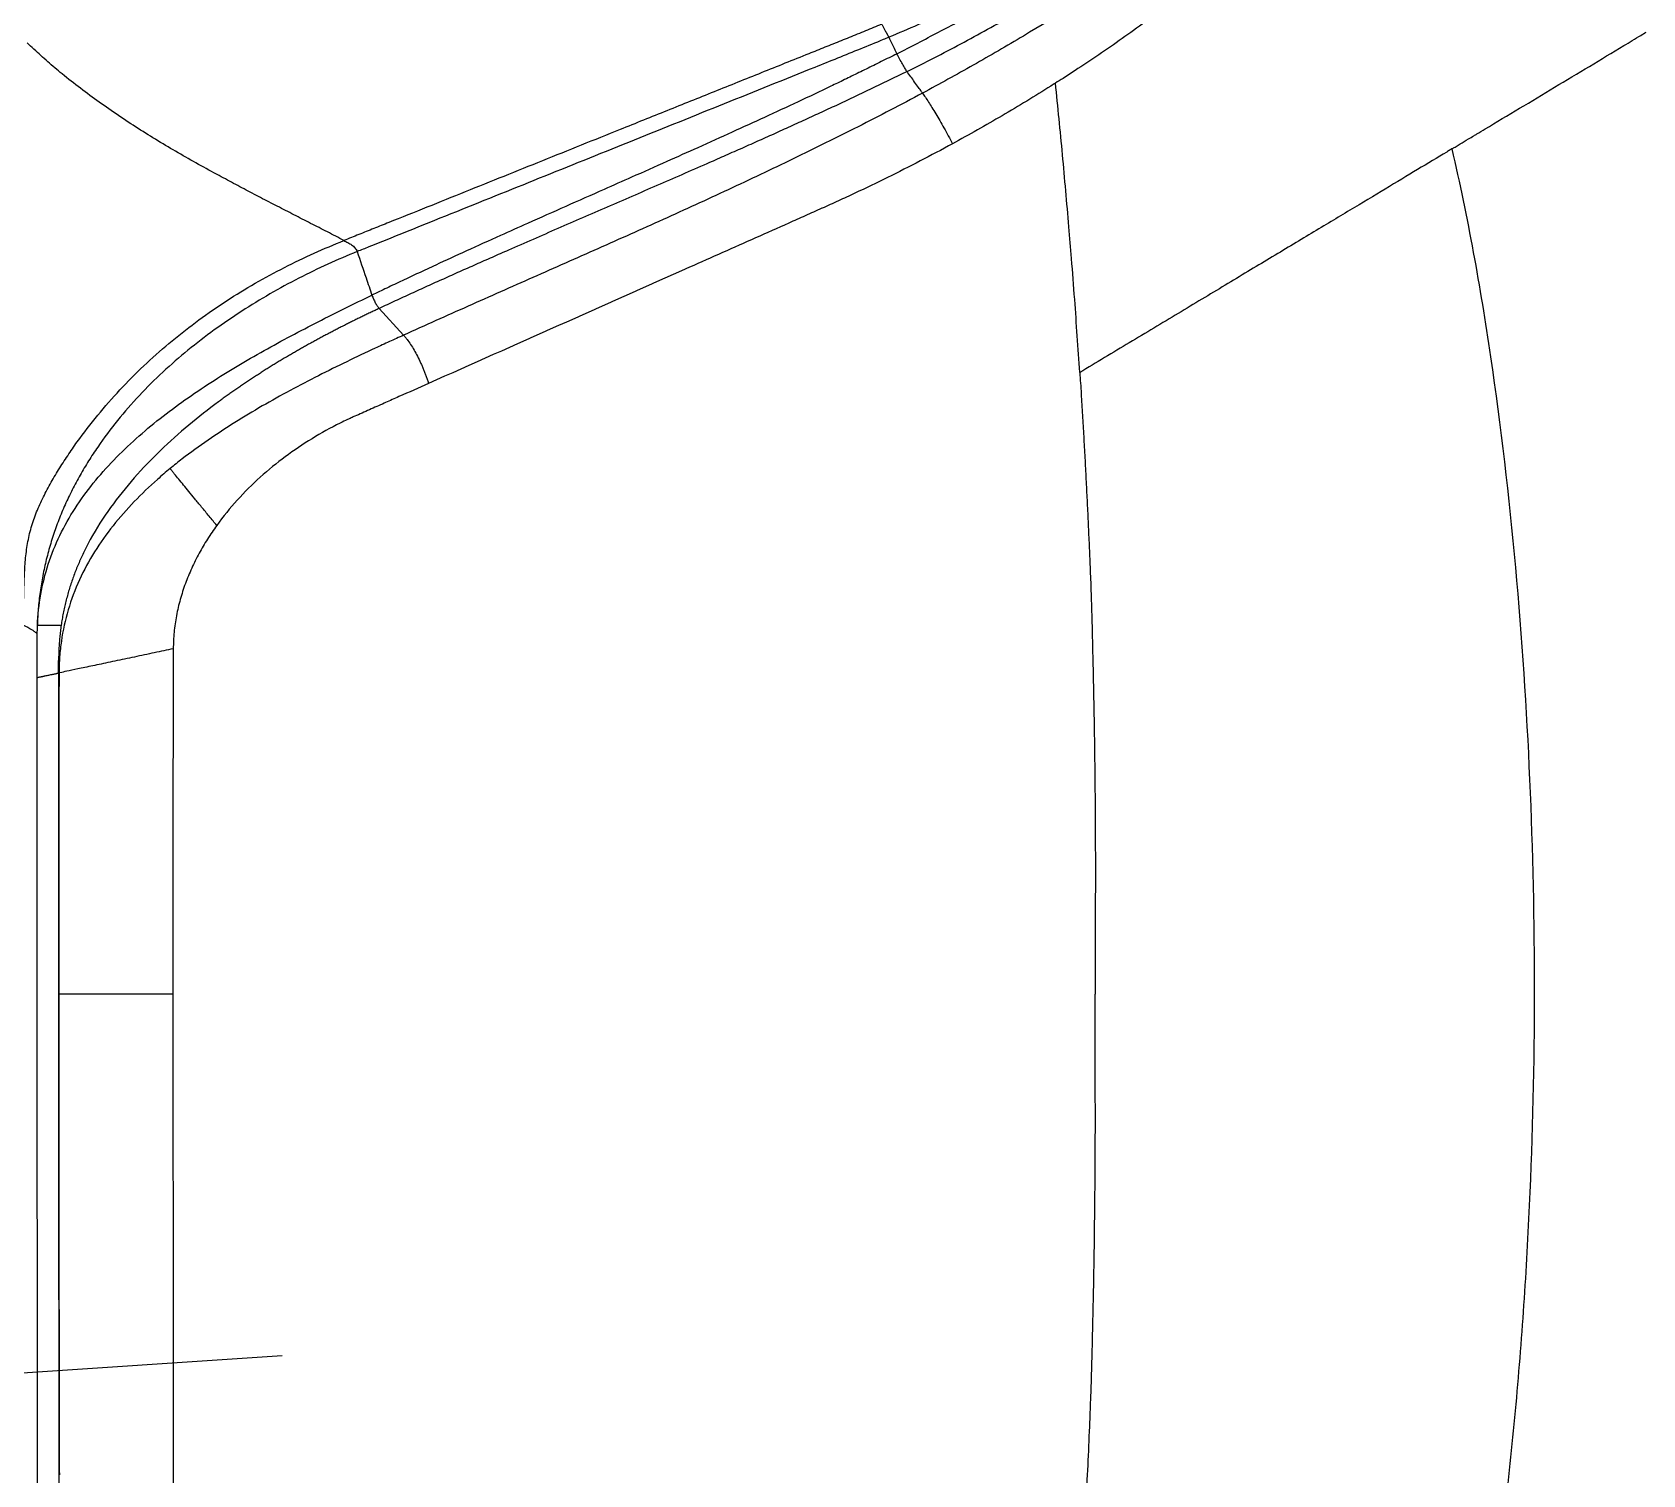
# Model space of a CAD drawing. Header units: inches. Extents: x 0 to 84, y -22 to 124.
# Drawn here: x 58.11 to 73.2, y 38.11 to 51.63 of the extents above; entities that cross this region are included whole.
import ezdxf

# ---------------------------------------------------------------- set-up
doc = ezdxf.new("R2010")
doc.units = ezdxf.units.IN
doc.header["$MEASUREMENT"] = 0
doc.layers.add('1', color=4, linetype='Continuous')
doc.layers.add('DIM', color=3, linetype='Continuous')
doc.styles.get("Standard").update_dxf_attribs({"font": 'simplex.shx'})
doc.dimstyles.get("Standard").update_dxf_attribs({"dimtxt": 0.18, "dimasz": 0.18, "dimexe": 0.18, "dimexo": 0.0625, "dimgap": 0.09, "dimtad": 0, "dimtih": 1, "dimtoh": 1, "dimdec": 4, "dimzin": 0, "dimdsep": 46, "dimtxsty": 'Standard', "dimcen": 0.09, "dimadec": 0, "dimazin": 0, "dimtfac": 1, "dimtdec": 4, "dimtofl": 0, "dimtmove": 0, "dimatfit": 3, "dimfxl": 0, "dimtolj": 1, "dimtzin": 0, "dimarcsym": 0})

# ---------------------------------------------------------------- blocks, each defined once
blk = doc.blocks.new('2020 RELAY')
at = {"layer": '1', "color": 3, "linetype": 'Continuous', "lineweight": 25}
for p, q in [((61.357, 48.544), (61.586, 48.293)), ((58.353, 45.127), (58.353, 45.244))]:
    blk.add_line(p, q, dxfattribs=at)
at = {"layer": '1', "color": 3, "linetype": 'Continuous', "lineweight": 25, "flags": 128}
blk.add_lwpolyline([(58.153, 45.085), (58.153, 45.291), (58.153, 45.497)], dxfattribs=at)
at = {"layer": '1', "color": 3, "linetype": 'Continuous', "lineweight": 25}
for points, knots in [([(66.305, 50.765), (66.475, 50.848), (66.643, 50.935), (66.977, 51.113), (67.143, 51.205), (67.636, 51.489), (67.959, 51.688), (68.589, 52.103), (68.897, 52.319), (69.491, 52.761), (69.778, 52.988), (70.047, 53.216)], [0, 0, 0, 0, 0.125, 0.125, 0.25, 0.25, 0.5, 0.5, 0.75, 0.75, 1, 1, 1, 1]), ([(70.009, 52.909), (69.75, 52.697), (69.476, 52.486), (68.908, 52.073), (68.614, 51.87), (68.014, 51.475), (67.707, 51.283), (67.24, 51.004), (67.083, 50.913), (66.768, 50.735), (66.609, 50.647), (66.45, 50.562)], [0, 0, 0, 0, 0.25, 0.25, 0.5, 0.5, 0.75, 0.75, 0.875, 0.875, 1, 1, 1, 1]), ([(70.119, 52.534), (69.999, 52.423), (69.753, 52.201), (69.365, 51.87), (68.96, 51.544), (68.539, 51.226), (68.176, 50.97), (67.917, 50.797), (67.781, 50.709), (67.719, 50.67), (67.696, 50.655)], [0, 0, 0, 0, 0.125, 0.25, 0.375, 0.5, 0.625, 0.6875, 0.71875, 0.7384451, 0.7384451, 0.7384451, 0.7384451]), ([(67.222, 51.572), (67.199, 51.562), (67.154, 51.54), (67.064, 51.498), (66.951, 51.446), (66.816, 51.384), (66.635, 51.302), (66.408, 51.201), (66.225, 51.124), (66.134, 51.085)], [0, 0, 0, 0, 0.0625, 0.125, 0.25, 0.375, 0.5, 0.75, 1, 1, 1, 1]), ([(66.21, 50.931), (66.275, 50.964), (66.405, 51.031), (66.664, 51.166), (66.948, 51.319), (67.167, 51.441), (67.257, 51.493)], [0.8303915, 0.8303915, 0.8303915, 0.8303915, 0.8616415, 0.8928915, 0.9553915, 1, 1, 1, 1]), ([(66.067, 51.207), (66.041, 51.197), (65.991, 51.176), (65.915, 51.145), (65.839, 51.114), (65.763, 51.083), (65.687, 51.052), (65.611, 51.022), (65.535, 50.991), (65.459, 50.961), (65.26, 50.881), (64.939, 50.752), (64.496, 50.574), (64.055, 50.397), (63.517, 50.181), (62.886, 49.927), (62.163, 49.636), (61.638, 49.425), (61.307, 49.293), (61.167, 49.236), (61.074, 49.199), (61.027, 49.18)], [0, 0, 0, 0, 0.014811, 0.029622, 0.044434, 0.059245, 0.074056, 0.088868, 0.103679, 0.11849, 0.133301, 0.22009, 0.306879, 0.393667, 0.480455, 0.625099, 0.769742, 0.914386, 0.942924, 0.971462, 1, 1, 1, 1]), ([(66.067, 51.207), (66.069, 51.203), (66.074, 51.195), (66.081, 51.182), (66.088, 51.17), (66.094, 51.159), (66.101, 51.146), (66.109, 51.132), (66.116, 51.119), (66.122, 51.109), (66.126, 51.101), (66.13, 51.093), (66.132, 51.088), (66.134, 51.085)], [0, 0, 0, 0, 0.113693, 0.220601, 0.320673, 0.413838, 0.500082, 0.627934, 0.750001, 0.809349, 0.870863, 0.934415, 1, 1, 1, 1]), ([(61.027, 49.18), (61.001, 49.194), (60.95, 49.221), (60.872, 49.261), (60.794, 49.301), (60.715, 49.341), (60.637, 49.381), (60.559, 49.422), (60.481, 49.462), (60.403, 49.502), (60.324, 49.542), (60.246, 49.583), (60.168, 49.623), (60.091, 49.664), (60.013, 49.705), (59.935, 49.747), (59.754, 49.844), (59.472, 50), (59.096, 50.228), (58.731, 50.473), (58.475, 50.668), (58.318, 50.798), (58.251, 50.856), (58.186, 50.914), (58.122, 50.973), (58.08, 51.013), (58.059, 51.033)], [0, 0, 0, 0, 0.025001, 0.050003, 0.075004, 0.100006, 0.125007, 0.150008, 0.17501, 0.200011, 0.225013, 0.250014, 0.275015, 0.300017, 0.325018, 0.350019, 0.37502, 0.50002, 0.62503, 0.750008, 0.874991, 0.899993, 0.924995, 0.949997, 0.974999, 1, 1, 1, 1]), ([(66.134, 51.085), (66.116, 51.078), (66.027, 51.041), (65.867, 50.975), (65.654, 50.889), (65.228, 50.718), (64.59, 50.461), (63.747, 50.121), (62.909, 49.784), (62.08, 49.45), (61.496, 49.215), (61.188, 49.091), (61.151, 49.077)], [0.1482714, 0.1482714, 0.1482714, 0.1482714, 0.15625, 0.1875, 0.21875, 0.25, 0.375, 0.5, 0.625, 0.75, 0.875, 0.8918272, 0.8918272, 0.8918272, 0.8918272]), ([(66.134, 51.085), (66.142, 51.068), (66.16, 51.033), (66.185, 50.982), (66.202, 50.948), (66.21, 50.931)], [0, 0, 0, 0, 0.338449, 0.671768, 1, 1, 1, 1]), ([(71.618, 50.163), (71.627, 50.168), (71.662, 50.189), (71.802, 50.274), (72.046, 50.419), (72.374, 50.617), (72.701, 50.813), (72.97, 50.975), (73.146, 51.081), (73.216, 51.123), (73.232, 51.133)], [0.0207473, 0.0207473, 0.0207473, 0.0207473, 0.0234375, 0.03125, 0.0625, 0.09375, 0.125, 0.15625, 0.171875, 0.1767283, 0.1767283, 0.1767283, 0.1767283]), ([(66.21, 50.931), (66.186, 50.919), (66.137, 50.894), (66.064, 50.858), (65.993, 50.822), (65.923, 50.787), (65.854, 50.754), (65.786, 50.721), (65.72, 50.688), (65.655, 50.657), (65.51, 50.587), (65.281, 50.479), (64.973, 50.336), (64.66, 50.193), (64.354, 50.055), (64.04, 49.914), (63.747, 49.784), (63.431, 49.644), (63.106, 49.5), (62.782, 49.356), (62.471, 49.217), (62.184, 49.087), (61.929, 48.97), (61.729, 48.877), (61.576, 48.805), (61.431, 48.736), (61.336, 48.691), (61.29, 48.668)], [0, 0, 0, 0, 0.014977, 0.029676, 0.0441, 0.058251, 0.072129, 0.085737, 0.099077, 0.11215, 0.124957, 0.186657, 0.249993, 0.310402, 0.375034, 0.433568, 0.499937, 0.551868, 0.624839, 0.697667, 0.749853, 0.815444, 0.874927, 0.908244, 0.940196, 0.970781, 1, 1, 1, 1]), ([(66.305, 50.765), (66.28, 50.752), (66.228, 50.726), (66.15, 50.688), (66.072, 50.651), (65.994, 50.613), (65.916, 50.576), (65.838, 50.539), (65.76, 50.502), (65.682, 50.465), (65.603, 50.429), (65.525, 50.393), (65.447, 50.357), (65.369, 50.321), (65.29, 50.285), (65.212, 50.249), (65.133, 50.214), (65.055, 50.178), (64.977, 50.143), (64.898, 50.108), (64.82, 50.073), (64.742, 50.038), (64.664, 50.004), (64.585, 49.969), (64.507, 49.934), (64.299, 49.843), (63.96, 49.695), (63.494, 49.493), (63.03, 49.292), (62.671, 49.135), (62.416, 49.023), (62.263, 48.955), (62.111, 48.888), (61.959, 48.82), (61.808, 48.751), (61.657, 48.683), (61.507, 48.614), (61.407, 48.567), (61.357, 48.544)], [0, 0, 0, 0, 0.015635, 0.031269, 0.046903, 0.062536, 0.078169, 0.093802, 0.109435, 0.125068, 0.140701, 0.156334, 0.171967, 0.1876, 0.203233, 0.218865, 0.234498, 0.25013, 0.265762, 0.281393, 0.297022, 0.312651, 0.328278, 0.343903, 0.359526, 0.375146, 0.468818, 0.562463, 0.656149, 0.749901, 0.781161, 0.812424, 0.843687, 0.874949, 0.906209, 0.93747, 0.968732, 1, 1, 1, 1]), ([(66.45, 50.562), (66.447, 50.566), (66.444, 50.571), (66.431, 50.589), (66.422, 50.602), (66.4, 50.632), (66.376, 50.666), (66.352, 50.7), (66.329, 50.732), (66.317, 50.749), (66.305, 50.765)], [0, 0, 0, 0, 0.0625, 0.0625, 0.25, 0.25, 0.5, 0.75, 0.75, 1, 1, 1, 1]), ([(67.696, 50.655), (67.682, 50.646), (67.592, 50.59), (67.427, 50.487), (67.12, 50.304), (66.887, 50.172), (66.73, 50.087)], [0.7384451, 0.7384451, 0.7384451, 0.7384451, 0.75, 0.8125, 0.875, 1, 1, 1, 1]), ([(67.847, 49.011), (67.839, 49.111), (67.821, 49.323), (67.793, 49.647), (67.763, 49.985), (67.73, 50.321), (67.707, 50.544), (67.696, 50.655)], [0, 0, 0, 0, 0.1094283, 0.2344283, 0.3594283, 0.4844283, 0.6094283, 0.6094283, 0.6094283, 0.6094283]), ([(71.413, 50.04), (71.416, 50.042), (71.423, 50.045), (71.435, 50.053), (71.458, 50.066), (71.502, 50.093), (71.557, 50.127), (71.601, 50.152), (71.618, 50.163)], [0, 0, 0, 0, 0.00097656, 0.00195312, 0.00390625, 0.0078125, 0.015625, 0.02074731, 0.02074731, 0.02074731, 0.02074731]), ([(66.73, 50.087), (66.53, 49.977), (66.226, 49.82), (65.868, 49.647), (65.687, 49.564), (65.585, 49.517), (65.534, 49.494), (65.509, 49.483)], [0, 0, 0, 0, 0.125, 0.1875, 0.21875, 0.234375, 0.2494789, 0.2494789, 0.2494789, 0.2494789]), ([(71.413, 50.04), (71.412, 50.039), (71.406, 50.036), (71.39, 50.026), (71.288, 49.965), (71.094, 49.848), (70.792, 49.666), (70.461, 49.467), (70.099, 49.25), (69.708, 49.015), (69.29, 48.764), (68.848, 48.498), (68.466, 48.269), (68.156, 48.083), (68.001, 47.99), (67.924, 47.943)], [0.4252266, 0.4252266, 0.4252266, 0.4252266, 0.4257812, 0.4296875, 0.4375, 0.5, 0.5625, 0.625, 0.6875, 0.75, 0.8125, 0.875, 0.9375, 0.96875, 1, 1, 1, 1]), ([(71.36, 34.239), (71.446, 34.559), (71.593, 35.203), (71.764, 36.179), (71.9, 37.162), (72.006, 38.149), (72.087, 39.141), (72.163, 40.467), (72.201, 42.131), (72.158, 44.129), (72.026, 46.12), (71.836, 47.766), (71.622, 49.071), (71.489, 49.718), (71.413, 50.04)], [0.0000002, 0.0000002, 0.0000002, 0.0000002, 0.0625, 0.125, 0.1875, 0.25, 0.3125, 0.375, 0.5, 0.625, 0.75, 0.875, 0.9375, 0.9999998, 0.9999998, 0.9999998, 0.9999998]), ([(65.509, 49.483), (65.508, 49.483), (65.481, 49.471), (65.428, 49.447), (65.325, 49.401), (65.144, 49.32), (64.782, 49.159), (64.06, 48.838), (63.035, 48.382), (62.223, 48.02), (61.82, 47.841)], [0.2494789, 0.2494789, 0.2494789, 0.2494789, 0.25, 0.265625, 0.28125, 0.3125, 0.375, 0.5, 0.75, 1, 1, 1, 1]), ([(58.023, 45.575), (58.023, 45.601), (58.023, 45.654), (58.024, 45.733), (58.025, 45.812), (58.028, 45.918), (58.032, 46.05), (58.042, 46.207), (58.063, 46.361), (58.099, 46.511), (58.152, 46.655), (58.218, 46.795), (58.292, 46.932), (58.373, 47.066), (58.459, 47.197), (58.58, 47.368), (58.742, 47.575), (58.952, 47.811), (59.177, 48.034), (59.495, 48.313), (59.921, 48.626), (60.376, 48.886), (60.748, 49.064), (60.934, 49.143), (61.027, 49.18)], [0, 0, 0, 0, 0.015625, 0.03125, 0.046875, 0.0625, 0.09375, 0.125, 0.15625, 0.1875, 0.21875, 0.25, 0.28125, 0.3125, 0.34375, 0.375, 0.4375, 0.5, 0.5625, 0.625, 0.75, 0.875, 0.9375, 1, 1, 1, 1]), ([(61.151, 49.077), (61.06, 49.04), (60.877, 48.961), (60.512, 48.785), (60.064, 48.528), (59.642, 48.223), (59.328, 47.95), (59.107, 47.731), (58.902, 47.496), (58.747, 47.289), (58.633, 47.116), (58.554, 46.982), (58.48, 46.845), (58.413, 46.705), (58.353, 46.562), (58.301, 46.416), (58.256, 46.267), (58.219, 46.116), (58.19, 45.963), (58.172, 45.834), (58.162, 45.731), (58.157, 45.653), (58.155, 45.601), (58.155, 45.575), (58.155, 45.575)], [0, 0, 0, 0, 0.0625, 0.125, 0.25, 0.375, 0.4375, 0.5, 0.5625, 0.625, 0.65625, 0.6875, 0.71875, 0.75, 0.78125, 0.8125, 0.84375, 0.875, 0.90625, 0.9375, 0.953125, 0.96875, 0.984375, 0.9843814, 0.9843814, 0.9843814, 0.9843814]), ([(61.027, 49.18), (61.04, 49.174), (61.064, 49.161), (61.094, 49.144), (61.116, 49.127), (61.131, 49.112), (61.143, 49.096), (61.149, 49.083), (61.151, 49.077)], [0, 0, 0, 0, 0.25, 0.5, 0.625, 0.75, 0.875, 1, 1, 1, 1]), ([(61.151, 49.077), (61.179, 48.995), (61.225, 48.858), (61.272, 48.722), (61.29, 48.668)], [0.2239607, 0.2239607, 0.2239607, 0.2239607, 0.6442717, 0.920311, 0.920311, 0.920311, 0.920311]), ([(67.924, 47.943), (67.909, 48.172), (67.884, 48.529), (67.857, 48.884), (67.847, 49.011)], [0.6094283, 0.6094283, 0.6094283, 0.6094283, 0.8594283, 1, 1, 1, 1]), ([(58.155, 45.575), (58.158, 45.672), (58.179, 45.866), (58.25, 46.149), (58.359, 46.42), (58.503, 46.673), (58.674, 46.908), (58.868, 47.126), (59.078, 47.328), (59.302, 47.514), (59.536, 47.688), (59.859, 47.906), (60.277, 48.153), (60.787, 48.423), (61.124, 48.588), (61.29, 48.668)], [0, 0, 0, 0, 0.0625, 0.125, 0.1875, 0.25, 0.3125, 0.375, 0.4375, 0.5, 0.5625, 0.625, 0.75, 0.875, 1, 1, 1, 1]), ([(61.29, 48.668), (61.292, 48.662), (61.297, 48.65), (61.306, 48.626), (61.321, 48.597), (61.336, 48.572), (61.348, 48.555), (61.354, 48.547), (61.357, 48.544)], [0, 0, 0, 0, 0.125, 0.25, 0.5, 0.75, 0.875, 1, 1, 1, 1]), ([(61.357, 48.544), (61.345, 48.538), (61.319, 48.526), (61.281, 48.508), (61.243, 48.49), (61.204, 48.471), (61.166, 48.453), (61.128, 48.434), (61.089, 48.415), (61.051, 48.395), (61.012, 48.376), (60.974, 48.356), (60.936, 48.336), (60.897, 48.316), (60.859, 48.296), (60.82, 48.276), (60.782, 48.255), (60.744, 48.234), (60.706, 48.213), (60.668, 48.192), (60.629, 48.17), (60.591, 48.149), (60.553, 48.127), (60.516, 48.105), (60.478, 48.083), (60.44, 48.06), (60.402, 48.037), (60.365, 48.014), (60.327, 47.991), (60.29, 47.968), (60.253, 47.944), (60.216, 47.92), (60.179, 47.896), (60.142, 47.872), (60.105, 47.848), (60.068, 47.823), (60.032, 47.798), (59.996, 47.773), (59.959, 47.747), (59.923, 47.721), (59.887, 47.695), (59.768, 47.608), (59.57, 47.453), (59.305, 47.216), (59.058, 46.96), (58.835, 46.682), (58.697, 46.466), (58.623, 46.328), (58.598, 46.278), (58.573, 46.226), (58.55, 46.174), (58.527, 46.122), (58.506, 46.069), (58.487, 46.016), (58.468, 45.962), (58.451, 45.908), (58.435, 45.853), (58.421, 45.798), (58.407, 45.743), (58.396, 45.687), (58.385, 45.631), (58.38, 45.594), (58.377, 45.575)], [0, 0, 0, 0, 0.0100593, 0.0201239, 0.0301934, 0.0402671, 0.0503448, 0.0604258, 0.0705097, 0.0805959, 0.090684, 0.1007736, 0.1108643, 0.1209554, 0.1310466, 0.1411374, 0.1512275, 0.161317, 0.171406, 0.1814943, 0.1915819, 0.2016689, 0.2117552, 0.2218408, 0.2319256, 0.2420097, 0.2520929, 0.2621753, 0.2722568, 0.2823374, 0.2924171, 0.3024961, 0.3125745, 0.3226522, 0.3327295, 0.3428064, 0.352883, 0.3629595, 0.373036, 0.3831126, 0.3931896, 0.4032672, 0.483894, 0.5645573, 0.6452287, 0.7258331, 0.8063847, 0.8192811, 0.8321789, 0.8450788, 0.8579818, 0.8708891, 0.8838022, 0.8967195, 0.9096389, 0.9225587, 0.935477, 0.9483926, 0.9613041, 0.9742101, 0.9871091, 1, 1, 1, 1]), ([(61.586, 48.293), (61.542, 48.273), (61.453, 48.233), (61.276, 48.151), (60.965, 48.004), (60.521, 47.78), (60.088, 47.532), (59.753, 47.312), (59.551, 47.166), (59.435, 47.074), (59.398, 47.043)], [0, 0, 0, 0, 0.03125, 0.0625, 0.125, 0.25, 0.375, 0.4375, 0.5, 0.5299996, 0.5299996, 0.5299996, 0.5299996]), ([(61.586, 48.293), (61.587, 48.292), (61.59, 48.289), (61.596, 48.283), (61.605, 48.271), (61.624, 48.247), (61.652, 48.208), (61.685, 48.155), (61.716, 48.097), (61.741, 48.046), (61.76, 48.004), (61.774, 47.971), (61.787, 47.939), (61.799, 47.906), (61.81, 47.873), (61.817, 47.852), (61.82, 47.841)], [0, 0, 0, 0, 0.015625, 0.03125, 0.0625, 0.125, 0.25, 0.375, 0.5, 0.625, 0.6875, 0.75, 0.8125, 0.875, 0.9375, 1, 1, 1, 1]), ([(67.924, 47.943), (67.926, 47.91), (67.931, 47.844), (67.937, 47.744), (67.943, 47.644), (67.949, 47.544), (67.955, 47.444), (67.961, 47.344), (67.966, 47.244), (67.972, 47.145), (67.977, 47.045), (67.982, 46.945), (67.987, 46.845), (67.992, 46.746), (67.997, 46.646), (68.002, 46.546), (68.006, 46.447), (68.011, 46.347), (68.015, 46.247), (68.021, 46.104), (68.028, 45.933), (68.034, 45.754), (68.038, 45.605), (68.041, 45.467), (68.046, 45.266), (68.052, 45.008), (68.057, 44.73), (68.061, 44.487), (68.064, 44.278), (68.066, 44.069), (68.068, 43.86), (68.069, 43.651), (68.07, 43.441), (68.07, 43.301), (68.07, 43.232)], [0, 0, 0, 0, 0.0214456, 0.0428734, 0.0642834, 0.085676, 0.1070512, 0.1284092, 0.1497502, 0.1710744, 0.192382, 0.213673, 0.2349476, 0.256206, 0.2774484, 0.2986749, 0.3198856, 0.3410807, 0.3622603, 0.3834246, 0.4323569, 0.471144, 0.497521, 0.5267822, 0.5589265, 0.6250689, 0.6908171, 0.734946, 0.779084, 0.8232339, 0.8673989, 0.9115813, 0.9557817, 1, 1, 1, 1]), ([(61.82, 47.841), (61.728, 47.8), (61.593, 47.74), (61.459, 47.68), (61.417, 47.661)], [0, 0, 0, 0, 0.125, 0.1820446, 0.1820446, 0.1820446, 0.1820446]), ([(61.417, 47.661), (61.413, 47.659), (61.362, 47.637), (61.266, 47.594), (61.17, 47.551), (61.119, 47.529), (61.114, 47.527)], [0.1820446, 0.1820446, 0.1820446, 0.1820446, 0.1875, 0.25, 0.3125, 0.3189139, 0.3189139, 0.3189139, 0.3189139]), ([(61.114, 47.527), (61.108, 47.524), (61.09, 47.515), (61.049, 47.497), (60.924, 47.437), (60.726, 47.327), (60.475, 47.158), (60.24, 46.966), (60.024, 46.752), (59.895, 46.593), (59.835, 46.511)], [0.3189139, 0.3189139, 0.3189139, 0.3189139, 0.328125, 0.34375, 0.375, 0.5, 0.625, 0.75, 0.875, 1, 1, 1, 1]), ([(59.398, 47.043), (59.358, 47.01), (59.242, 46.911), (59.059, 46.737), (58.86, 46.511), (58.685, 46.267), (58.542, 46.003), (58.436, 45.721), (58.382, 45.477), (58.361, 45.278), (58.357, 45.178), (58.357, 45.128)], [0.5299996, 0.5299996, 0.5299996, 0.5299996, 0.5625, 0.625, 0.6875, 0.75, 0.8125, 0.875, 0.9375, 0.96875, 1, 1, 1, 1]), ([(59.835, 46.511), (59.824, 46.524), (59.8, 46.552), (59.764, 46.596), (59.728, 46.64), (59.693, 46.683), (59.66, 46.723), (59.619, 46.773), (59.573, 46.829), (59.524, 46.89), (59.479, 46.944), (59.444, 46.987), (59.421, 47.015), (59.41, 47.029), (59.403, 47.037), (59.4, 47.041), (59.398, 47.043)], [0, 0, 0, 0, 0.0625, 0.125, 0.1875, 0.25, 0.3125, 0.375, 0.5, 0.625, 0.75, 0.875, 0.9375, 0.96875, 0.984375, 1, 1, 1, 1]), ([(58.023, 45.575), (58.026, 45.575), (58.036, 45.572), (58.058, 45.56), (58.082, 45.546), (58.104, 45.532), (58.128, 45.515), (58.145, 45.503), (58.153, 45.497)], [0, 0, 0, 0, 0.25, 0.5, 0.625, 0.75, 0.875, 1, 1, 1, 1]), ([(58.153, 45.497), (58.153, 45.503), (58.154, 45.529), (58.154, 45.555), (58.155, 45.575)], [0, 0, 0, 0, 0.0340147, 0.1590147, 0.1590147, 0.1590147, 0.1590147]), ([(58.377, 45.575), (58.374, 45.556), (58.37, 45.529), (58.366, 45.491), (58.362, 45.454), (58.359, 45.408), (58.355, 45.352), (58.354, 45.305), (58.353, 45.269), (58.353, 45.252), (58.353, 45.244)], [0, 0, 0, 0, 0.125, 0.1875, 0.25, 0.375, 0.5, 0.625, 0.6875, 0.7392742, 0.7392742, 0.7392742, 0.7392742]), ([(59.428, 45.354), (59.399, 45.348), (59.341, 45.336), (59.25, 45.317), (59.157, 45.297), (59.064, 45.277), (58.971, 45.258), (58.85, 45.232), (58.708, 45.202), (58.56, 45.171), (58.446, 45.147), (58.375, 45.132), (58.358, 45.128), (58.357, 45.128)], [0, 0, 0, 0, 0.0625, 0.125, 0.1875, 0.25, 0.3125, 0.375, 0.5, 0.625, 0.75, 0.875, 1, 1, 1, 1]), ([(59.428, 45.354), (59.428, 45.315), (59.427, 45.237), (59.427, 45.08), (59.426, 44.807), (59.425, 44.415), (59.425, 44.023), (59.425, 43.709), (59.424, 43.513), (59.424, 43.358), (59.424, 43.281), (59.424, 43.243)], [0, 0, 0, 0, 0.015625, 0.03125, 0.0625, 0.125, 0.1875, 0.21875, 0.25, 0.265625, 0.2806796, 0.2806796, 0.2806796, 0.2806796]), ([(58.353, 45.244), (58.354, 45.225), (58.355, 45.186), (58.356, 45.147), (58.357, 45.128)], [0, 0, 0, 0, 0.505916, 1, 1, 1, 1]), ([(58.162, 31.593), (58.162, 31.666), (58.161, 31.81), (58.161, 32.1), (58.161, 32.607), (58.16, 33.621), (58.158, 35.069), (58.157, 36.807), (58.155, 38.545), (58.153, 40.283), (58.153, 42.021), (58.152, 43.469), (58.153, 44.483), (58.153, 44.925), (58.153, 45.078), (58.153, 45.085)], [0.0296318, 0.0296318, 0.0296318, 0.0296318, 0.0452568, 0.0608818, 0.0921318, 0.1546318, 0.2796318, 0.4046318, 0.5296318, 0.6546318, 0.7796318, 0.9046318, 0.9671318, 0.9983818, 1, 1, 1, 1]), ([(58.153, 45.085), (58.156, 45.086), (58.163, 45.087), (58.172, 45.089), (58.181, 45.091), (58.189, 45.093), (58.197, 45.094), (58.204, 45.096), (58.211, 45.097), (58.217, 45.099), (58.223, 45.1), (58.233, 45.102), (58.246, 45.105), (58.263, 45.108), (58.279, 45.112), (58.293, 45.115), (58.307, 45.117), (58.319, 45.12), (58.329, 45.122), (58.337, 45.124), (58.343, 45.125), (58.347, 45.126), (58.35, 45.127), (58.352, 45.127), (58.353, 45.127), (58.353, 45.127)], [0, 0, 0, 0, 0.032086, 0.062603, 0.091552, 0.11893, 0.144738, 0.168973, 0.191631, 0.212705, 0.232185, 0.250059, 0.314853, 0.375049, 0.439358, 0.500032, 0.563737, 0.625014, 0.688615, 0.749997, 0.799895, 0.849962, 0.900089, 0.95015, 1, 1, 1, 1]), ([(58.353, 45.127), (58.353, 44.708), (58.352, 43.869), (58.352, 42.611), (58.352, 41.353), (58.353, 39.656), (58.355, 37.52), (58.358, 35.232), (58.36, 33.229), (58.361, 32.085), (58.361, 31.513)], [0, 0, 0, 0, 0.092408, 0.184815, 0.277222, 0.36963, 0.55874, 0.747852, 0.873926, 1, 1, 1, 1]), ([(58.357, 45.128), (58.357, 45.097), (58.357, 45.034), (58.356, 44.94), (58.356, 44.846), (58.356, 44.753), (58.356, 44.661), (58.356, 44.569), (58.355, 44.479), (58.355, 44.388), (58.355, 44.269), (58.355, 44.12), (58.355, 43.943), (58.354, 43.766), (58.354, 43.591), (58.354, 43.416), (58.354, 43.301), (58.354, 43.243)], [0, 0, 0, 0, 0.050299, 0.100277, 0.149924, 0.19923, 0.248187, 0.296784, 0.345012, 0.392861, 0.440324, 0.535089, 0.629342, 0.723022, 0.816065, 0.908411, 1, 1, 1, 1]), ([(58.354, 43.243), (58.354, 43.056), (58.354, 42.681), (58.354, 42.306), (58.354, 42.117)], [0, 0, 0, 0, 0.4972992, 1, 1, 1, 1]), ([(59.424, 43.243), (59.424, 43.242), (59.424, 43.238), (59.424, 43.234), (59.424, 43.232)], [0.280679574, 0.280679574, 0.280679574, 0.280679574, 0.28125, 0.2822058, 0.2822058, 0.2822058, 0.2822058]), ([(59.424, 43.232), (59.424, 43.156), (59.424, 43.001), (59.424, 42.768), (59.424, 42.533), (59.424, 42.316), (59.424, 42.177), (59.424, 42.117)], [0.2822058, 0.2822058, 0.2822058, 0.2822058, 0.3125, 0.34375, 0.375, 0.40625, 0.4302178, 0.4302178, 0.4302178, 0.4302178]), ([(68.07, 43.232), (68.07, 43.199), (68.07, 43.093), (68.069, 42.874), (68.069, 42.536), (68.069, 42.27), (68.069, 42.117), (68.069, 42.117)], [0, 0, 0, 0, 0.088362, 0.284499, 0.588395, 0.999999, 1, 1, 1, 1]), ([(59.424, 42.117), (59.408, 42.117), (59.375, 42.117), (59.325, 42.117), (59.274, 42.117), (59.223, 42.117), (59.171, 42.117), (59.117, 42.117), (59.064, 42.117), (59.009, 42.117), (58.955, 42.117), (58.901, 42.117), (58.833, 42.117), (58.752, 42.117), (58.663, 42.117), (58.584, 42.117), (58.515, 42.117), (58.459, 42.117), (58.42, 42.117), (58.395, 42.117), (58.379, 42.117), (58.368, 42.117), (58.36, 42.117), (58.356, 42.117), (58.355, 42.117), (58.354, 42.117)], [0, 0, 0, 0, 0.034144, 0.068269, 0.102425, 0.136563, 0.170664, 0.204745, 0.238817, 0.272889, 0.306968, 0.341049, 0.375132, 0.437593, 0.500045, 0.562481, 0.624942, 0.68737, 0.749839, 0.791455, 0.833094, 0.874821, 0.916552, 0.958262, 1, 1, 1, 1]), ([(58.354, 42.117), (58.354, 41.951), (58.354, 41.618), (58.355, 41.114), (58.355, 40.595), (58.355, 40.244), (58.356, 40.064)], [0, 0, 0, 0, 0.241971, 0.486519, 0.737109, 1, 1, 1, 1]), ([(59.424, 42.117), (59.424, 41.613), (59.425, 40.605), (59.426, 39.094), (59.427, 37.835), (59.428, 36.828), (59.428, 36.324), (59.429, 36.072)], [0, 0, 0, 0, 0.25, 0.5, 0.75, 0.875, 1, 1, 1, 1]), ([(67.923, 36.304), (67.939, 36.544), (67.968, 37.024), (67.998, 37.626), (68.017, 38.049), (68.026, 38.292), (68.033, 38.473), (68.038, 38.655), (68.044, 38.898), (68.054, 39.323), (68.062, 39.81), (68.067, 40.297), (68.069, 40.601), (68.07, 40.845), (68.07, 41.088), (68.069, 41.393), (68.069, 41.756), (68.069, 41.997), (68.069, 42.117)], [0.5005837, 0.5005837, 0.5005837, 0.5005837, 0.5630837, 0.6255837, 0.6568337, 0.6724587, 0.6880837, 0.7037087, 0.7193337, 0.7505837, 0.8130837, 0.8443337, 0.8755837, 0.8912087, 0.9068337, 0.9380837, 0.9693337, 1, 1, 1, 1]), ([(58.356, 40.064), (58.356, 39.889), (58.356, 39.532), (58.357, 38.821), (58.359, 38.179), (58.359, 37.719), (58.36, 37.613)], [0, 0, 0, 0, 0.2138336, 0.4368843, 0.8704501, 1, 1, 1, 1])]:
    blk.add_open_spline(points, degree=3, knots=knots, dxfattribs=at)
for points in [[(66.305, 50.765), (66.3, 50.772), (66.287, 50.792), (66.262, 50.834), (66.235, 50.883), (66.218, 50.916), (66.21, 50.931)], [(66.45, 50.562), (66.249, 50.454), (65.846, 50.244), (65.238, 49.944), (64.628, 49.655), (64.018, 49.376), (63.407, 49.103), (62.798, 48.834), (62.191, 48.565), (61.787, 48.385), (61.586, 48.293)], [(66.45, 50.562), (66.458, 50.55), (66.476, 50.524), (66.506, 50.479), (66.538, 50.428), (66.573, 50.37), (66.611, 50.306), (66.651, 50.236), (66.692, 50.161), (66.718, 50.111), (66.73, 50.087)], [(59.835, 46.511), (59.805, 46.469), (59.747, 46.383), (59.668, 46.25), (59.599, 46.11), (59.539, 45.966), (59.491, 45.817), (59.455, 45.665), (59.433, 45.51), (59.428, 45.406), (59.428, 45.354)], [(58.155, 45.575), (58.168, 45.575), (58.195, 45.575), (58.234, 45.575), (58.271, 45.575), (58.304, 45.575), (58.332, 45.575), (58.355, 45.575), (58.37, 45.575), (58.375, 45.575), (58.377, 45.575)]]:
    blk.add_open_spline(points, degree=3, dxfattribs=at)
at = {"layer": 'DIM'}
blk.add_leader([(52.632, 38.208), (60.448, 38.73)], dimstyle='Standard', override={"dimscale": 24, "dimgap": 0.05, "dimtad": 0, "dimdec": 2, "dimtdec": 1, "dimtmove": 0, "dimatfit": 0, "dimtzin": 0}, dxfattribs=at)

msp = doc.modelspace()

# ---------------------------------------------------------------- block references
msp.add_blockref('2020 RELAY', (0, 0.5))

doc.saveas('drawing.dxf')
